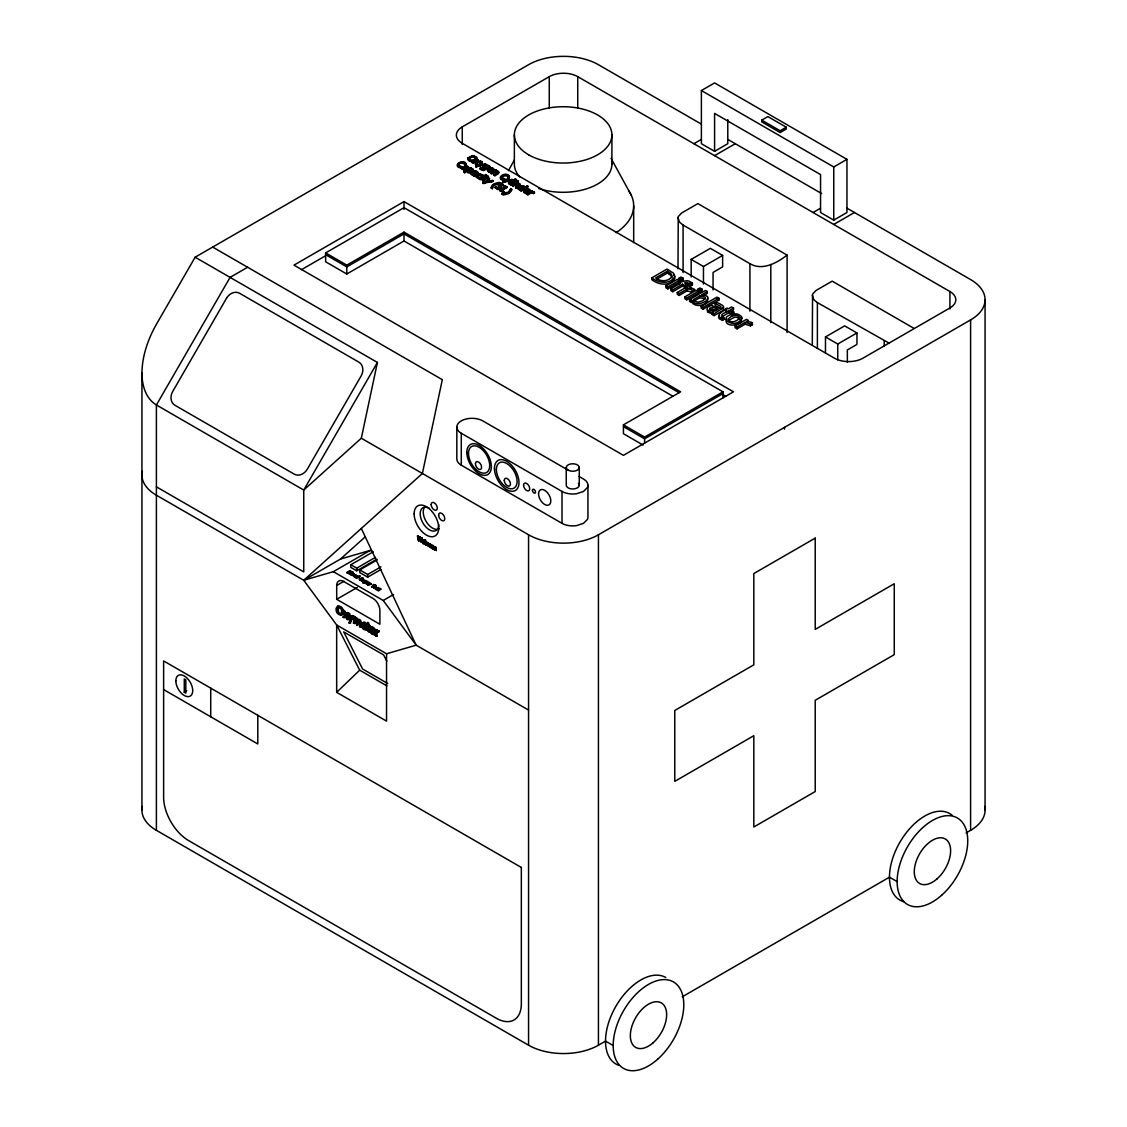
<?xml version="1.0" encoding="UTF-8"?>
<svg xmlns="http://www.w3.org/2000/svg" width="1127" height="1127" viewBox="0 0 1127 1127"><rect width="100%" height="100%" fill="white"/><g stroke="black" fill="none" stroke-linecap="round" stroke-linejoin="round"><path stroke-width="1.5" d="M363.782 582.236L364.387 581.095L366.36 580.87A1.465 0.845 0 0 1 366.979 581.391C368.994 584.744 359.95 582.589 363.796 582.701C366.74 582.476 362.964 583.885 363.162 582.222M363.782 581.715L365.078 582.87L367.472 581.56M141.932 810.158L141.932 372.995C142.171 355.808 148.003 339.142 156.399 324.294L195.14 257.21L528.563 64.704A49.405 28.527 0 0 1 598.437 64.704L701.022 123.928M358.273 576.728C353.258 576.446 360.978 577.545 355.301 576.925M492.288 188.618L493.048 185.659A7.664 4.423 0 0 1 494.668 184.335L500.768 183.715L500.768 182.94L498.176 182.504L493.908 183.898L491.964 185.504L491.259 188.068L492.288 188.618L493.048 186.434A7.664 4.423 0 0 1 494.668 185.11L500.768 183.715M502.135 194.351L504.727 194.774L508.995 193.393L511.39 190.928L511.644 189.223L510.658 188.646L508.897 192.534L502.177 194.323L502.177 193.534L508.235 192.168L510.545 189.477M156.399 486.836L303.741 571.896L303.741 490.048L361.316 438.22L377.418 362.443L195.14 257.21M366.726 629.514C357.484 628.148 364.993 615.187 366.824 626.936L362.471 623.794L363.852 623.569L365.19 626.063L365.937 625.626C362.119 616.314 358.809 631.782 366.726 629.514L366.726 628.359L364.12 627.471A2.127 1.226 60 0 1 363.359 626.274L363.091 624.781L362.598 626.711A2.127 1.226 60 0 0 363.373 627.908L366.726 628.359M362.33 624.414L363.091 623.978C364.204 621.033 366.712 625.767 366.064 627.373L366.824 626.936M373.671 587.885L375.446 586.477L376.855 587.97L374.629 587.449L375.573 586.744L376.967 587.646M374.094 631.134L370.853 629.331L372.037 628.317L373.699 630.979L374.46 630.542L372.516 627.809M370.853 629.331L371.741 628.274M487.357 170.36L488.935 172.403L491.358 172.346L488.555 170.501A1.902 1.099 0 0 1 488.456 169.768C497.359 173.713 494.161 164.627 487.963 168.867C485.554 172.177 495.641 173.023 488.555 171.276A1.902 1.099 0 0 1 488.456 170.543L489.259 169.022M424.287 543.256L422.498 541.481L424.752 542.341L422.498 541.087L424.301 541.693L423.019 540.115A1.578 0.916 60 0 0 422.386 540.171C425.865 547.116 420.653 542.904 422.766 539.946A1.578 0.916 60 0 1 423.4 539.889L424.752 542.059M422.498 541.087L423.47 540.354L424.372 542.566M337.128 607.664L338.396 605.692L341.566 607.185A3.902 2.254 60 0 1 342.932 609.411C346.848 619.371 333.183 613.187 338.213 607.256C344.932 608.045 339.931 620.273 337.297 610.566M425.668 541.58C425.175 536.072 423.301 546.651 426.978 544.961C427.964 544.087 427.443 542.031 426.245 541.538C425.034 540.326 429.162 547.046 425.288 544.031M425.259 544.58L425.203 539.777M678.003 268.79L678.243 216.666L681.61 213.003L697.881 203.607L787.097 255.111L787.097 332.55M812.299 344.566L812.553 294.203L815.906 290.541L832.177 281.144L913.828 328.281M370.727 628.401C371.868 624.541 376.348 629.331 375.347 631.853L370.853 630.134L371.6 629.697L371.868 631.19A2.127 1.226 60 0 0 372.643 632.388L375.235 633.275L375.235 634.431C365.585 636.093 371.868 619.244 374.587 632.289M417.497 535.945L418.709 540.101L418.371 536.015L417.497 535.945L418.413 540.636L420.033 537.678L421.315 541.862C423.597 530.282 418.526 548.624 421.737 537.959M418.948 540.932L420.033 537.678M418.709 540.101L419.808 536.846L421.019 541.03M419.089 539.875L419.808 536.846M377.756 590.478C379.503 587.364 382.109 589.689 379.799 589.421L378.728 588.674A1.705 0.986 0 0 0 378.433 588.224C377.235 589.985 370.544 587.378 376.939 587.421M519.251 185.391L519.11 184.913A1.958 1.127 0 0 0 518.068 184.476L512.588 185.969L517.42 182.405L518.237 182.87L517.702 183.955L518.237 182.87M419.667 537.903L420.935 542.087L422.216 538.227M491.259 188.068L493.908 184.673L500.768 182.94M363.007 580.983C360.076 582.152 366.007 577.573 361.922 580.56C367.472 580.335 362.316 580.701 362.809 581.912M511.644 189.223L508.319 192.971L502.177 193.534M354.061 574.108L352.554 575.488L350.765 574.446L353.822 574.009L352.258 575.15L351.427 574.08L353.498 573.868L351.328 574.573L353.413 574.15L352.399 575.193L350.807 574.474M356.357 575.432C352.681 580.095 353.061 571.558 356.357 575.812M476.256 161.443L477.031 159.076L478.031 159.654L477.383 162.161L480.398 161.795L482.271 162.88L480.003 165.711L482.271 162.105L480.398 161.02L477.383 161.372L476.482 165.12L475.481 164.542L476.143 162.034L472.185 161.865L472.185 162.64L476.143 162.823L476.256 161.443L472.185 161.865M476.256 162.232L477.031 159.076M476.482 165.12L477.27 161.964L481.314 161.555L481.384 162.373L478.538 166.049L475.664 166.711L478.538 165.26L481.384 161.598M356.301 575.615C352.793 578.644 353.005 573.079 356.343 575.643M709.545 310.728L712.334 309.066L716.293 310.179M477.383 161.372L478.031 159.654M475.481 164.542L476.143 162.823M347.919 613.68L349.877 620.738L348.919 622.78L349.891 623.33L353.54 616.046L351.835 615.934L350.37 619.695L348.905 614.243L346.806 613.032L345.482 614.595L343.059 610.862L343.82 610.425L346.228 614.159L345.482 614.595M351.131 619.258L352.596 615.497M349.891 623.33L353.54 616.046M508.46 170.67L514.349 159.907M350.173 572.262L349.215 573.291L346.947 572.755L349.976 573.418L351.568 571.755L350.018 570.6L346.947 572.375M707.207 309.488L707.601 312.137L712.334 313.743M361.837 579.405C357.668 581.293 359.724 578.447 362.485 577.742C364.796 577.447 359.583 580.588 359.231 578.658M377.418 362.443L303.741 490.048L156.399 404.987C145.524 398.437 141.932 384.941 141.932 372.995M726.549 319.096C722.646 328.436 745.82 325.9 740.805 317.617M485.793 181.799L482.905 183.25L485.793 182.588L488.639 178.122M485.793 182.588L488.639 178.911L488.597 178.108L487.921 179.278L486.427 178.418C481.666 184.222 483.103 178.756 486.427 177.629L486.427 178.418M342.101 613.539C335.536 615.793 338.79 600.536 342.284 610.158M475.171 159.344C474.749 151.539 462.253 163.852 474.185 160.076M487.258 181.461L492.992 180.644L492.992 181.433L487.258 182.25L489.512 178.629L487.103 177.249L487.103 178.024L488.484 177.221L487.681 175.967L486.286 176.77L484.23 175.587L478.905 178.559L476.341 177.348A2.648 1.521 0 0 1 476.172 176.305L479.947 174.347L482.243 175.798L482.3 176.601L479.51 175.178L477.242 176.671A1.676 0.972 0 0 0 477.51 177.348L479.82 178.038L477.51 176.559A1.676 0.972 0 0 1 477.242 175.897L479.257 174.53L483.215 176.08L483.215 175.291L479.863 173.699L476.172 175.516A2.648 1.521 0 0 0 476.341 176.559L478.905 177.784L479.778 177.221M487.258 182.25L489.512 178.629M507.023 180.517L509.277 177.7L508.404 177.193L505.558 180.855L502.67 182.306L512.757 180.489L512.757 179.7L507.023 180.517L507.023 181.306L510.277 180.433M507.023 181.306L509.277 177.7M355.371 577.137L357.963 576.39A1.479 0.859 0 0 1 358.597 576.911L359.978 576.193L358.597 576.911M346.228 614.159L347.567 612.595L349.652 613.806L350.765 617.906M343.82 610.425L345.665 614.638L343.045 617.089L344.073 617.681L345.411 616.103L346.722 619.216L348.595 619.427L346.736 615.187L348.595 613.187L349.849 617.469M344.073 617.681L346.172 615.666L348.595 619.427M728.493 320.392L734.776 317.18A3.663 2.113 0 0 1 737.382 317.518L738.791 318.335A3.649 2.099 0 0 1 739.397 319.307M343.045 617.089L345.665 614.638M347.849 619.864L345.975 615.624L348.68 613.243M721.308 317.25L728.662 312.7L732.184 314.743L733.776 313.827L733.776 311.982L730.254 309.939L733.522 308.051L733.522 309.897L731.338 311.151M336.663 692.33L336.663 624.978L386.547 653.773L386.547 721.125L336.663 692.33L359.682 670.171L336.663 624.978L303.741 580.278L156.399 495.204A49.405 28.527 0 0 1 142.354 471.311M373.22 552.16L370.191 550.413L333.353 571.671L303.741 580.278L422.386 473.481L442.319 379.672L212.679 247.081M303.741 580.278L340.579 559.006L365.444 536.635M719.59 315.785L718.491 317.377L719.364 318.842L722.492 320.336L724.224 319.335C721.224 314.208 719.435 315.321 728.662 310.855L732.184 312.897L733.776 311.982M492.429 170.135L492.584 168.67L489.879 168.67L489.879 169.444L492.865 169.642L492.429 170.924L489.879 168.67M376.221 588.364C375.897 586.125 375.178 586.688 376.15 587.984M467.113 168.219L467.268 167.317L465.085 166.387L465.874 165.106L468.663 167.134L463.789 170.149L464.592 170.614L468.663 167.923L466.663 166.176L465.085 166.387M368.599 583.039C369.177 584.237 368.585 580.94 365.979 583.758C367.543 585.35 365.035 580.616 368.529 583.462M527.366 192.351L524.943 192.407L523.351 190.364L526.337 188.632L529.69 189.364L530.084 190.533L528.605 191.745L525.252 189.815L524.449 190.548A1.902 1.099 0 0 0 524.562 191.28L527.366 193.14C524.59 195.041 521.181 190.04 525.703 189.561M525.252 189.815L524.449 191.336A1.902 1.099 0 0 0 524.562 192.069L527.366 193.14M374.629 587.068L375.629 588.66L373.812 587.857M374.629 587.449L374.403 588.252L375.629 588.294M361.809 580.391L361.415 581.123L362.429 581.321M518.913 185.73L515.574 187.702L519.11 184.138A1.958 1.127 0 0 0 518.068 183.701L512.588 185.194M378.7 589.689C378.996 591.914 376.305 589.675 379.475 588.857M462.267 144.439L462.267 126.872L549.258 76.65A20.145 11.636 0 0 1 577.742 76.65L949.906 291.513L949.906 308.981M247.616 267.254L230.077 277.383L156.399 404.987L156.399 830.331L528.563 1045.194A49.405 28.527 0 0 0 598.437 1045.194L605.523 1041.109L613.187 1045.532M466.367 164.683C465.338 157.47 450.856 165.43 460.788 167.12L461.802 166.542L460.788 167.909C452.829 167.106 460.718 159.851 464.916 163.218C468.311 167.698 461.394 160.386 458.985 164.373C456.801 168.261 465.817 167.345 458.365 165.331C457.971 161.879 465.845 161.076 465.254 165.246M465.254 164.457L466.367 163.908M404.015 201.62L293.978 265.141L623.428 455.35L733.452 391.816L404.015 201.62L404.015 209.439M463.789 169.36L463.789 170.149M464.972 168.67L466.31 167.895L466.31 168.684L462.732 168.275L463.986 169.36L464.972 168.67L462.732 167.5L466.31 167.895M464.296 169.064L462.084 168.529A2.071 1.197 0 0 1 461.464 167.684L461.521 167.458A2.339 1.352 0 0 1 462.14 166.796L467.494 167.12L465.085 165.613M463.958 171.515L466.789 170.825L464.761 172.769L463.958 171.515L470.565 167.698L471.382 168.162L470.875 169.247L471.382 168.162M463.958 172.304L469.241 169.247M467.451 170.431L470.198 168.853C477.609 171.107 464.986 171.234 467.79 171.656C470.607 174.15 476.89 168.529 470.875 168.458M673.03 396.295L404.015 240.981L346.806 274.002L325.633 261.774L325.633 252.913L404.015 207.664L722.985 391.816L722.985 397.845M467.451 171.219L470.198 169.642C475.509 169.811 468.888 174.248 467.099 171.29L466.789 170.825M301.515 269.649L325.633 255.73M477.073 173.121L474.594 171.093L476.214 170.91L478.214 172.656L473.34 175.657L474.143 176.122L477.834 173.952L477.115 172.121M490.09 167.402L489.062 166.261L490.09 167.402L483.455 170.6L480.581 169.543L480.032 168.261C481.511 167.134 483.201 170.797 485.075 168.571C485.089 170.966 480.553 170.008 480.891 167.782M474.594 171.882L476.214 171.684M480.032 169.05L480.933 168.585M473.34 174.882L473.34 175.657M475.214 173.192L472.213 172.854L474.523 174.192L475.862 173.417L471.692 173.093A2.339 1.352 0 0 0 471.072 173.755L471.016 173.981A2.071 1.197 0 0 0 471.635 174.826L473.847 175.361M488.047 166.204C483.229 163.302 482.426 171.698 488.4 166.641L487.258 165.81M490.09 166.613L484.018 169.768L480.032 168.261M482.3 175.826L483.215 175.291M486.751 175.911L484.976 175.868L485.822 174.6L486.751 175.911L480.201 179.63L479.398 179.151L485.033 176.051L485.61 177.939L486.751 175.136M479.398 179.151L484.23 176.361L489.512 179.418M489.259 169.811C492.95 175.15 496.472 167.979 490.978 168.571M491.09 173.558L496.57 171.29A1.958 1.127 0 0 1 497.613 171.727L494.077 175.291L497.613 172.501A1.958 1.127 0 0 0 496.57 172.065L491.09 173.558L495.922 169.98L496.739 170.459L496.204 171.543L496.739 170.459M485.061 177.629L485.737 177.235L482.102 179.616L484.54 180.447M485.61 177.939L482.159 180.179L483.244 181.447L484.54 181.236M488.484 177.221L486.286 177.559L486.286 176.77M487.103 177.249L488.484 176.446M494.077 174.502L494.894 174.967L498.909 172.389L498.345 171.219L496.204 170.769M494.077 175.291L494.894 175.756L498.43 173.685L498.655 172.22M325.633 252.913L346.806 265.141L404.015 232.12L680.638 391.816L623.428 424.851L623.428 433.712L643.094 445.066M508.376 177.784L509.404 177.193C508.39 169.966 493.894 177.925 503.825 179.63L504.854 179.038L501.261 177.178L503.882 175.15L507.22 175.361L508.404 177.967M508.376 176.995L509.404 176.404M509.404 177.193C506.671 171.149 494.584 178.968 503.825 180.405L504.783 178.996M491.259 187.279L492.288 187.829M498.275 185.673L501.67 187.857A2.268 1.31 0 0 1 501.261 188.801L497.514 189.575L495.119 187.181C496.246 187.167 501.797 189.66 499.965 185.659L501.67 184.673L504.375 187.012L505.135 186.575L501.6 183.757L498.275 186.448C504.121 187.927 495.584 191.012 496.035 186.659M495.119 187.97L496.091 187.476M499.965 186.448L501.67 185.448M508.559 182.856L515.293 178.968L516.11 179.447L509.376 184.11L508.559 182.856L509.376 183.335L516.11 179.447M508.559 183.645L515.293 179.756L516.11 180.221M505.135 185.8L504.375 187.012M501.459 190.238L504.332 191.9L503.572 193.126L499.839 190.181L506.291 186.462L507.136 186.955L501.459 191.012L507.136 186.955M510.587 184.025L515.419 181.236L516.236 181.715L511.39 185.279L510.587 184.025L511.39 185.279M516.166 180.743L517.941 180.785L517.096 182.053L516.166 180.743L517.941 180.785M499.839 190.97L506.291 187.237L507.136 187.744M516.166 181.517L517.941 181.574M510.587 184.814L516.236 181.715M512.588 185.969L516.222 183.884M499.839 190.181L504.332 191.9M515.574 186.913L516.391 187.378L520.406 184.8L519.843 183.645L517.702 183.18M515.574 187.702L516.391 188.167L519.927 186.096L520.153 184.631M520.435 189.716L520.435 190.505L527.985 186.307L521.252 190.97L520.435 190.505M521.618 189.04C529.789 184.518 514.025 186.547 521.618 189.829C515.786 188.871 524.464 186.321 524.407 187.434M520.928 190.224L518.519 189.505A2.198 1.268 0 0 1 518.209 188.632L522.111 186.504A2.677 1.55 0 0 1 523.759 186.744A3.099 1.789 0 0 1 525.083 187.829L527.168 185.828L527.985 186.307M701.388 90.54L714.588 82.919L846.955 159.344L846.955 212.51L833.755 220.131L820.555 212.51L820.555 174.586L714.588 113.404L714.588 151.328L701.388 143.707L701.388 90.54L833.755 166.965L846.955 159.344M525.252 190.59C527.126 195.14 532.86 190.449 528.225 189.463M527.098 194.351L531.93 191.562L533.804 191.9A2.24 1.296 0 0 1 534.466 192.266L533.62 193.534L531.338 192.83L527.915 194.816L527.098 194.351L531.93 190.773L532.747 192.027L532.029 192.435L531.93 190.773M527.098 193.562L527.915 194.027L531.338 192.055L534.466 192.266M532.747 191.238L532.029 191.66L532.747 192.027M693.908 143.707L701.29 139.452M761.739 120.138L767.867 116.588L786.294 127.224L786.294 128.999L780.152 132.535L761.739 121.899L761.739 120.138L780.152 130.76L786.294 127.224M714.588 151.328L727.788 143.707L727.788 119.575M714.588 155.653L735.283 143.707M651.843 277.82L667.029 269.057L673.523 273.185L674.89 276.284C670.861 284.877 658.098 283.159 651.843 277.82L651.843 279.665C658.098 285.004 670.861 286.723 674.89 278.13L674.707 276.721M667.311 271.227L655.604 277.989C660.366 281.82 669.156 281.989 672.115 276.016L670.917 273.551L667.311 271.227L667.311 273.072L657.069 278.989M691.175 276.946L691.175 259.407L710.362 248.334L722.632 255.42L722.632 266.888L713.053 272.424L713.053 289.935M679.201 282.313L667.804 288.878L665.888 287.779L665.888 285.934L677.285 279.355L679.201 280.468L679.327 284.215M679.06 278.186L681.046 277.031L683.216 278.299L683.216 280.13L681.229 281.285L679.06 280.017L679.06 278.186L681.229 279.44L683.216 278.299M665.888 285.934L667.804 287.033L679.201 280.468M691.175 259.407L703.459 266.493L722.632 255.42M692.401 283.018C690.442 284.398 679.961 280.214 687.245 285.103L687.245 286.948L685.653 287.864L682.539 286.075L672.749 291.724L670.833 290.625L670.833 288.78L680.623 283.116L679.327 282.37L685.681 280.848A4.381 2.522 0 0 1 688.71 280.989L692.401 283.018L692.401 284.849C690.217 287.568 688.456 282.68 685.794 284.272M670.833 288.78L672.749 289.878L682.539 284.229L685.653 286.019L687.245 285.103M813.074 212.51L820.456 208.241M677.271 292.499L679.187 293.598L687.273 288.935C693.795 288.921 694.838 294.119 687.273 290.78L679.187 295.443L677.271 294.344L677.271 292.499L688.653 285.92L690.569 287.033L690.569 288.878M690.569 287.033L688.879 288.005C691.034 287.019 696.824 290.062 693.922 290.808M692.626 290.597L694.626 289.442M697.993 289.118L699.98 287.963L702.163 289.23L702.163 291.076L700.177 292.217L697.993 290.963L697.993 289.118L700.177 290.372L702.163 289.23M684.836 296.866L696.218 290.287L698.134 291.4L698.134 293.245L686.752 299.81L684.836 298.711L684.836 296.866L686.752 297.965L698.134 291.4M689.569 299.599L692.006 300.402L692.006 302.233L689.569 301.444L689.569 299.599L705.417 290.442L707.333 291.541L707.333 293.386L703.093 295.837M700.064 295.753L693.542 299.514L696.162 301.712A3.79 2.184 0 0 0 698.74 302.078L702.868 300.655L705.333 298.514A2.874 1.662 0 0 0 704.967 297.162L700.064 295.753L700.064 297.584L693.542 301.36M707.333 291.541L701.67 294.823C718.772 296.316 696.289 309.77 692.006 300.402M833.755 224.456L854.435 212.51M678.003 217.75L679.539 222.174L683.075 225.062L749.92 263.662C762.472 271.142 776.996 262.845 787.097 255.111M701.149 306.276L716.997 297.119L718.913 298.232L718.913 300.078L703.065 309.235L701.149 308.122L701.149 306.276L703.065 307.389L718.913 298.232M721.041 308.544L715.194 305.628L715.194 303.783L717.138 302.656L718.998 303.332L722.928 305.614L723.731 307.446L714.138 313.785L712.236 312.686L712.236 314.532L714.138 315.63L721.928 311.137L723.731 309.291L722.928 307.46M712.236 312.686L713.447 311.982C706.643 313.588 704.403 304.91 712.278 305.713C718.688 309.037 726.619 307.981 715.194 303.783M712.236 314.532L713.447 313.827M726.746 311.601L725.45 310.855L725.45 309.009L727.042 308.094L728.338 308.84L731.606 306.953L733.522 308.051M725.45 309.009L726.746 309.756C722.125 310.263 714.222 316.926 722.492 318.49L724.224 317.504M735.142 325.914L746.525 319.335L748.455 320.448L746.75 321.42L751.794 322.378L752.512 324.703L750.512 325.858L745.144 324.196L737.058 328.859L735.142 327.76L735.142 325.914L737.058 327.013L745.144 322.35L750.512 324.012L752.512 322.857M376.869 559.189L356.724 570.811L350.807 567.402L350.807 564.74L372.91 551.976M346.947 572.755L350.088 571.037M347.708 572.784C353.174 570.91 346.285 575.446 349.3 572.023M348.835 572.122L350.948 572.15L349.187 571.924L350.948 571.769L350.018 570.966M350.807 564.74L356.724 568.149L375.432 557.358M349.412 573.812C358.456 569.853 347.651 574.291 349.807 574.404M349.412 574.178L353.033 572.164M380.954 569.487L367.698 577.151L359.795 572.586L359.795 569.924L377.066 559.964M336.705 585.476A9.791 5.649 60 0 1 343.636 581.476L372.967 598.409A9.791 5.649 60 0 1 379.884 610.411L379.884 624.245L336.705 599.31L336.705 585.476L344.073 581.222M419.427 537.058L420.301 537.128M418.413 540.636L419.329 540.721M356.766 578.419L356.371 577.827L359.978 576.559M356.371 578.193L355.371 576.77L357.963 576.024A1.479 0.859 0 0 1 358.597 576.545M359.978 576.193L356.371 577.827M425.668 540.03L424.823 539.988M363.697 579.377L360.57 580.363L359.259 579.053M359.795 569.924L367.698 574.488L380.954 566.839M425.668 542.031C425.569 547.807 428.626 541.129 425.288 542.242C426.879 541.58 427.189 545.637 425.583 544.341M424.315 543.848L422.498 541.481M424.823 544.327L425.668 543.806M362.429 581.687L365.12 580.208M429.81 544.411L428.288 542.946L427.584 545.355A1.479 0.859 60 0 0 428.119 546.201C432.261 547.976 425.541 544.637 428.373 543.214A2.099 1.212 60 0 1 429.063 543.665L429.81 543.82M431.345 547.764L429.725 546.651L429.922 545.623L431.345 546.046L430.26 543.975L432.106 545.468L431.81 548.356L430.063 545.707L431.726 545.834L431.81 548.356M429.88 544.735L431.331 544.947L431.345 546.046M367.472 581.926L366.979 581.757A1.465 0.845 0 0 0 366.36 581.236L364.345 581.729L365.387 582.307L366.655 581.574L363.838 581.941L365.078 582.49M336.705 599.31L357.344 587.406M365.078 582.87L362.655 582.349M367.613 582.152C371.361 581.278 367.332 586.237 367.261 583.814M367.613 582.532L369.29 583.025L367.008 584.335M432.895 548.99L432.824 545.398L434.275 546.863L434.43 549.877L434.797 547.328L435.755 547.623M431.345 546.468L430.12 546.454L431.402 547.187M368.219 583.265C365.838 582.701 366.557 583.532 367.585 584.011M432.444 545.609L433.275 545.651M432.895 545.877L435.614 547.497L436.332 550.539L435.853 547.13L432.895 546.665M370.642 583.772C373.868 583.42 362.922 587.829 370.262 583.166M431.345 548.102L432.176 548.145M367.937 584.871L370.642 583.392M184.279 692.246L185.814 693.133L185.814 679.835L184.279 678.947L184.279 692.246L186.73 690.823M432.444 548.722L433.275 548.764M373.234 584.42L376.08 586.012L374.671 585.617C367.599 590.224 375.249 581.588 376.08 586.012M433.205 546.567L433.965 549.61L434.811 549.652M371.544 586.956L374.671 585.617M434.416 547.553L436.332 550.539M375.502 589.083C377.052 590.351 377.348 588.379 378.433 588.604A1.705 0.986 0 0 1 378.714 589.027C378.292 586.026 376.474 592.464 375.981 588.576M379.729 588.632L380.785 588.477M379.799 589.421L378.869 590.759M377.911 590.294L378.897 590.393M623.428 424.851L644.602 437.079L722.985 391.816M344.172 611.51L344.932 611.073M722.985 393.591L644.602 438.84L623.428 426.626M346.806 613.032L347.567 612.595M825.471 352.723L825.471 336.945L844.658 325.872L856.943 332.958L856.943 344.425L847.349 349.962L847.349 362.218M345.975 615.624L346.736 615.187M348.905 614.243L349.652 613.806M346.722 619.216L347.482 618.779M357.146 619.385L355.132 618.54L355.132 623.203L353.469 623.104L354.23 616.441L355.132 616.962L354.385 618.089L360.048 621.033M333.353 571.671L383.236 600.48L393.562 594.521M355.132 616.962L353.469 616.878M355.132 618.54L354.385 618.977L356.273 619.554L356.541 624.879L357.442 625.4L358.175 620.315L357.442 625.4M348.919 622.78L350.638 622.893M357.273 619.977C361.161 617.033 362.218 624.541 361.26 626.739L359.598 626.64L359.443 621.583L358.09 620.568M353.469 623.104L355.132 623.203M825.471 336.945L837.755 344.031L856.943 332.958M359.598 626.64L361.26 626.739M367.05 624.71L367.796 622.484L370.389 626.64L367.951 626.105C366.007 629.81 369.6 631.19 370.389 631.937C367.05 633.36 366.374 627.64 367.05 625.584L366.43 624.358L367.796 624.273L366.43 625.231M367.05 622.921L368.712 623.02M367.05 625.584L368.712 624.809M367.951 626.105L368.712 625.668L368.938 630.148L370.332 630.965M370.389 625.767L369.628 627.077M375.502 629.599L377.165 629.683L376.418 631.05L375.502 629.599L375.502 635.825L377.165 635.91C373.741 631.247 382.504 631.247 377.165 630.613M376.418 630.12L377.165 629.683M376.418 636.346L377.165 631.486M374.432 633.684L375.192 633.247L371.882 632.825A2.127 1.226 60 0 1 371.107 631.627L370.853 630.134M376.418 631.05L377.644 630.881A2.508 1.451 60 0 1 378.362 631.289L379.123 630.852M376.418 631.923L379.123 631.937M375.502 635.825L377.165 635.91M361.316 438.22L528.563 534.776A49.405 28.527 0 0 0 598.437 534.776L970.601 319.913A49.405 28.527 0 0 0 970.601 279.566L847.053 208.241M682.215 996.832L889.471 877.172L897.134 881.61M966.078 832.938L970.601 830.331A49.405 28.527 0 0 0 984.646 806.439M355.132 617.652L356.611 617.652L358.034 619.54M375.953 588.843C377.489 591.027 377.235 585.223 379.475 588.491M525.886 189.449L528.253 189.308L529.126 190.026L528.436 190.928L525.886 189.449L525.886 190.238L527.929 189.984L529.126 190.984M484.892 165.908L482.384 168.036L485.075 169.346M429.781 545.989C427.851 546.665 427.823 541.946 429.401 544.609M340.579 559.006L370.191 550.413M386.547 653.773L416.159 645.179L528.563 710.08M357.428 620.752L360.091 620.892L360.513 627.175M480.003 164.922L485.751 164.105L485.751 164.894L475.664 166.711M480.003 165.711L483.272 164.838M475.664 165.923L485.751 164.105M482.905 182.461L492.992 180.644M482.905 183.25L492.992 181.433M502.67 181.517L512.757 179.7M502.67 182.306L505.558 181.644M477.27 162.739L481.314 162.33M504.854 179.813C495.993 178.982 507.883 172.163 509.277 178.475M429.81 546.595L428.499 545.989A1.479 0.859 60 0 1 427.964 545.144L428.063 543.778L429.472 543.989M532.029 192.435L534.466 193.055M370.304 583.969L371.473 584.251M520.928 189.435L518.519 188.716A2.198 1.268 0 0 1 518.209 187.843L522.111 185.73A2.677 1.55 0 0 1 523.759 185.955A3.099 1.789 0 0 1 525.083 187.04M356.611 577.686C354.568 577.644 357.752 575.658 358.273 577.094M496.204 171.543L497.909 171.811M517.702 183.955L519.406 184.222M362.683 581.166C360.429 581.138 360.908 575.784 363.443 578.884M470.875 169.247C477.665 169.656 468.804 175.756 466.789 171.6M464.296 169.853L462.084 169.318A2.071 1.197 0 0 1 461.464 168.472L461.521 168.233A2.339 1.352 0 0 1 462.14 167.585L466.958 168.303L466.958 167.529M473.847 174.572L471.635 174.051A2.071 1.197 0 0 1 471.016 173.206L471.072 172.966A2.339 1.352 0 0 1 471.692 172.318L477.045 172.628L474.636 171.121M485.075 168.571C478.482 168.008 487.089 162.175 489.062 166.261M700.064 297.584L704.967 299.007M485.258 168.909L485.751 168.177M375.235 634.431L372.248 633.008L370.853 630.557M350.187 572.629L351.568 572.122L350.483 571.262M723.252 319.04L724.224 319.335M889.245 343.242L817.385 302.599L813.835 299.712L812.299 295.288M429.88 544.2L431.782 545.947M475.059 173.812L472.199 174.051L474.523 174.967L474.523 174.192M750.948 323.843L752.512 324.703M499.965 185.659L501.67 187.068A2.268 1.31 0 0 1 501.261 188.026L498.092 188.899L495.119 187.181M727.887 139.452L821.639 193.562M527.985 187.082L527.168 185.828M477.031 159.865L478.031 160.443M484.906 164.401L485.751 164.894M512.757 180.489L511.912 179.221M516.236 182.489L515.419 181.236M716.997 298.965L718.913 300.078M667.311 273.072L670.917 275.397L672.115 277.862M475.481 163.767L476.482 164.345M491.09 172.783L491.907 174.023M511.644 189.998L510.658 188.646M505.135 186.575L501.6 183.757M484.976 175.079L485.906 175.615M471.382 168.951L470.565 167.698M501.459 191.012L504.332 192.675M722.83 394.549L725.873 396.295M679.116 392.717L404.015 233.881L346.806 266.916L325.633 254.688M566.966 469.48L482.765 420.878A15.2 8.777 0 0 0 461.281 420.878A15.2 8.777 0 0 0 461.281 433.275L461.281 465.183L562.007 523.337A15.2 8.777 0 0 0 576.686 525.605L583.504 523.337L587.435 519.406A15.2 8.777 0 0 0 587.942 517.138L587.942 485.23M578.982 476.425L583.504 479.031A15.2 8.777 0 0 1 587.435 487.498L583.504 491.428L576.686 493.711A15.2 8.777 0 0 1 562.007 491.428L461.281 433.275M422.879 540.861L424.301 541.693M379.151 588.674L380.841 589.646M374.925 586.899L376.15 587.604M351.835 615.934L352.793 616.483M366.43 624.358L370.389 626.64M363.091 623.978L365.937 625.626M371.6 628.894L374.46 630.542M362.33 625.217L366.064 627.373M365.923 628.767L365.965 629.951M343.791 616.652L344.82 617.244M387.744 683.525L362.598 669.001L343.693 631.895L383.631 654.942L386.772 661.126M359.682 670.171L386.885 685.878M163.626 689.583L257.801 743.961L257.801 715.307M370.966 584.04L369.98 584.152M484.018 168.515C482.483 166.726 487.667 165.289 488.4 167.43L488.4 166.641M691.598 284.243L692.401 284.849M369.022 631.303L367.909 629.57L367.796 625.147M673.523 275.016L674.27 275.89M707.488 298.387C709.601 305.037 695.035 308.333 692.006 302.233M383.236 600.48L416.159 645.179L361.316 528.45M361.823 579.574L361.274 578.376L362.922 579.151M611.088 158.372L631.275 195.239M354.047 574.319L352.258 573.277L350.765 574.812M343.059 610.862L344.918 615.074M417.878 535.734L418.793 540.411M435.811 547.75L435.881 550.272M360.203 621.146L360.358 622.611M419.92 537.34L420.653 541.256M985.068 299.74L985.068 810.158M970.601 319.913L970.601 830.331M884.216 341.199L884.216 346.468M837.755 344.031L837.755 359.809M833.755 166.965L833.755 220.131M817.385 302.599L817.385 348.356M784.519 427.344L784.519 429.119M780.152 130.76L780.152 132.535M770.812 264.507L770.812 322.576M750.512 324.012L750.512 325.858M749.92 263.662L749.92 311.165M745.144 322.35L745.144 324.196M737.058 327.013L737.058 328.859M732.184 312.897L732.184 314.743M728.662 310.855L728.662 312.7M722.492 318.49L722.492 320.336M714.138 313.785L714.138 315.63M703.459 266.493L703.459 284.032M703.065 307.389L703.065 309.235M700.177 290.372L700.177 292.217M691.358 300.627L691.358 302.473M690.64 284.018L690.64 285.864M687.273 288.935L687.273 290.78M686.949 282.215L686.949 284.06M686.752 297.965L686.752 299.81M685.653 286.019L685.653 287.864M683.075 225.062L683.075 272.579M682.539 284.229L682.539 286.075M681.229 279.44L681.229 281.285M679.187 293.598L679.187 295.443M672.749 289.878L672.749 291.724M667.804 287.033L667.804 288.878M644.602 437.079L644.602 443.094M633.684 205.776L633.684 242.629M611.905 134.888L611.905 164.133M598.437 534.776L598.437 1045.194M579.264 467.508L579.264 485.23M577.742 76.65L577.742 108.291M566.247 467.508L566.247 485.23A6.508 3.761 0 0 0 574.446 488.864A6.508 3.761 0 0 0 578.39 483.356M562.007 491.428L562.007 523.337M549.258 76.65L549.258 108.291M533.62 192.759L533.62 193.534M531.338 192.055L531.338 192.83M528.605 191.745L528.605 192.52M528.563 534.776L528.563 1045.194M527.915 194.027L527.915 194.816M526.478 192.872L526.478 193.647M521.252 190.195L521.252 190.97M517.42 182.405L517.42 183.18M517.011 180.25L517.011 181.038M517.096 181.278L517.096 182.053M517.011 183.574L517.011 184.363M516.391 187.378L516.391 188.167M515.293 178.968L515.293 179.756M514.363 134.888L514.363 164.133A48.771 28.161 0 0 0 519.688 176.925M513.405 185.659L513.405 186.448M509.376 183.335L509.376 184.11M506.291 186.462L506.291 187.237M503.825 179.63L503.825 180.405M503.572 192.337L503.572 193.126M503.544 182.025L503.544 182.799M503.121 194.14L503.121 194.915M500.726 182.968L500.726 183.743M499.768 182.363L499.768 183.152M495.922 169.98L495.922 170.769M495.514 171.163L495.514 171.952M494.894 174.967L494.894 175.756M492.598 170.952L492.598 171.741M492.147 180.151L492.147 180.94M492.245 187.857L492.245 188.632M490.47 172.079L490.47 172.868M489.315 166.176L489.315 166.951M487.681 175.967L487.681 176.756M485.822 174.6L485.822 175.375M484.23 175.587L484.23 176.361M483.807 180.869L483.807 181.658M483.779 182.968L483.779 183.743M482.271 162.105L482.271 162.88M480.398 161.02L480.398 161.795M480.201 178.841L480.201 179.63M478.905 177.784L478.905 178.559M478.538 165.26L478.538 166.049M476.538 166.43L476.538 167.219M475.425 170.614L475.425 171.403M474.143 175.347L474.143 176.122M473.101 162.387L473.101 163.176M470.198 168.853L470.198 169.642M465.874 165.106L465.874 165.894M465.324 164.5L465.324 165.289M464.592 169.825L464.592 170.614M464.761 171.994L464.761 172.769M460.788 167.12L460.788 167.909M456.829 427.077L456.829 458.985A15.2 8.777 0 0 0 461.281 465.183M432.824 545.398L432.824 548.511M404.015 232.12L404.015 240.981M378.362 631.289L378.362 632.374M374.488 633.712L374.488 634.867M369.628 631.43L369.628 632.374M367.951 623.456L367.951 625.246M367.698 574.488L367.698 577.151M367.796 622.484L367.796 624.273M367.585 583.631L367.402 584.561M367.191 623.921L367.191 624.795M366.655 581.574L364.345 582.11L365.387 582.307M356.724 568.149L356.724 570.811M354.23 616.441L354.385 623.64M350.018 570.6L350.088 571.403M346.806 265.141L346.806 274.002M210.721 688.118L210.721 716.772M618.596 1065.226A49.926 28.823 -60 0 1 614.595 1008.595A49.926 28.823 -60 0 1 665.789 977.489M156.399 830.331A49.405 28.527 0 0 1 142.354 806.439M904.023 901.755A49.926 28.823 -60 0 1 899.163 843.517A49.926 28.823 -60 0 1 952.202 815.3M949.906 291.513A20.145 11.636 0 0 1 949.906 307.967L862.93 358.189A20.145 11.636 0 0 1 834.431 358.189L462.267 143.326A20.145 11.636 0 0 1 462.267 126.872M628.81 190.9A70.55 40.727 0 0 1 616.159 232.641M611.637 161.189A48.771 28.161 0 0 1 589.703 187.744A48.771 28.161 0 0 1 538.748 188.519M439.136 528.774A13.158 7.607 60 0 1 426.879 522.632A13.158 7.607 60 0 1 424.485 507.347M438.783 524.52A13.158 7.607 60 0 1 429.486 529.887A13.158 7.607 60 0 1 420.174 513.771A13.158 7.607 60 0 1 429.486 508.39M468.86 158.456C476.115 165.246 477.876 150.342 468.86 158.456M355.85 575.672L353.61 576.221L355.85 575.672M355.85 575.305L353.61 575.841L355.85 575.305M336.367 608.101C334.141 614.807 345.721 618.948 342.171 609.848A3.902 2.254 60 0 0 340.819 607.622L337.635 606.129L336.367 608.101M728.239 319.11C729.535 323.942 737.65 321.463 739.368 317.983A3.649 2.099 0 0 0 738.791 316.49L737.382 315.673A3.663 2.113 0 0 0 734.776 315.335L730.676 316.757L728.239 319.11M741.918 318.124C736.156 330.676 714.011 317.053 734.536 313.87A6.424 3.705 0 0 1 738.622 314.518L741.481 316.518L741.918 318.124M467.818 157.935C467.818 162.049 474.974 161.316 476.636 158.386A3.494 2.015 0 0 0 476.538 157.047L472.636 155.54L467.818 157.935M467.818 158.71C467.818 162.837 474.974 162.105 476.636 159.175A3.494 2.015 0 0 0 476.538 157.822L472.636 156.315L467.818 158.71M709.756 308.291L709.855 309.488L712.701 310.827L715.039 311.066L718.195 309.235L713.321 307.305L709.756 308.291M226.541 298.218L172.685 391.506A10.805 8.819 -60 0 0 174.924 405.269L294.246 474.157A10.805 8.819 -60 0 0 307.277 469.212L361.147 375.925A10.805 8.819 -60 0 0 358.907 362.161L239.586 293.274A10.805 8.819 -60 0 0 226.541 298.218M815.215 538.114L753.822 573.558L753.822 664.831L674.777 710.461L674.777 781.363L753.822 735.72L753.822 826.993L815.215 791.548L815.215 700.276L894.26 654.646L894.26 583.744L815.215 629.387L815.215 538.114M521.336 867.452L163.626 660.943L163.626 797.254A35.402 20.441 60 0 0 188.66 840.615L496.303 1018.23A35.402 20.441 60 0 0 521.336 1003.777L521.336 867.452M528.648 154.793A48.771 28.161 0 0 0 610.242 142.171A48.771 28.161 0 0 0 550.511 107.685A48.771 28.161 0 0 0 528.648 154.793M414.13 513.827A17.37 10.03 60 0 0 432.557 536.734A17.37 10.03 60 0 0 432.557 512.179A17.37 10.03 60 0 0 414.13 513.827M438.628 515.124A4.339 2.508 60 0 0 443.235 520.843A4.339 2.508 60 0 0 443.235 514.701A4.339 2.508 60 0 0 438.628 515.124M431.162 504.586A4.339 2.508 60 0 0 435.769 510.306A4.339 2.508 60 0 0 435.769 504.163A4.339 2.508 60 0 0 431.162 504.586M175.84 680.863A11.932 6.889 60 0 0 188.505 696.613A11.932 6.889 60 0 0 188.505 679.722A11.932 6.889 60 0 0 175.84 680.863M657.633 1059.253A49.926 28.823 -60 0 0 673.453 981.927A49.926 28.823 -60 0 0 614.398 1034.29A49.926 28.823 -60 0 0 657.633 1059.253M653.195 1042.7A25.696 14.834 -60 0 0 661.338 1002.903A25.696 14.834 -60 0 0 630.951 1029.867A25.696 14.834 -60 0 0 653.195 1042.7M941.58 895.317A49.926 28.823 -60 0 0 957.401 817.991A49.926 28.823 -60 0 0 898.346 870.354A49.926 28.823 -60 0 0 941.58 895.317M937.143 878.778A25.696 14.834 -60 0 0 945.285 838.967A25.696 14.834 -60 0 0 914.899 865.93A25.696 14.834 -60 0 0 937.143 878.778M466.817 452.42A17.37 10.03 60 0 0 485.23 475.34A17.37 10.03 60 0 0 485.23 450.786A17.37 10.03 60 0 0 466.817 452.42M494.443 468.381A17.37 10.03 60 0 0 512.855 491.287A17.37 10.03 60 0 0 512.855 466.733A17.37 10.03 60 0 0 494.443 468.381M523.562 485.188A4.339 2.508 60 0 0 528.169 490.921A4.339 2.508 60 0 0 528.169 484.779A4.339 2.508 60 0 0 523.562 485.188M532.437 490.315A2.169 1.254 60 0 0 534.747 493.175A2.169 1.254 60 0 0 534.747 490.104A2.169 1.254 60 0 0 532.437 490.315M538.551 493.837A8.678 5.015 60 0 0 547.75 505.29A8.678 5.015 60 0 0 547.75 493.02A8.678 5.015 60 0 0 538.551 493.837M468.494 453.392A14.989 8.65 60 0 0 484.399 473.171A14.989 8.65 60 0 0 484.399 451.969A14.989 8.65 60 0 0 468.494 453.392M496.373 469.494A14.637 8.453 60 0 0 511.897 488.808A14.637 8.453 60 0 0 511.897 468.099A14.637 8.453 60 0 0 496.373 469.494M568.149 470.17A6.508 3.761 0 0 0 579.039 468.48A6.508 3.761 0 0 0 571.065 463.873A6.508 3.761 0 0 0 568.149 470.17M475.453 463.76A4.339 2.508 60 0 0 480.06 469.494A4.339 2.508 60 0 0 480.06 463.352A4.339 2.508 60 0 0 475.453 463.76M504.29 480.412A4.339 2.508 60 0 0 508.897 486.146A4.339 2.508 60 0 0 508.897 480.003A4.339 2.508 60 0 0 504.29 480.412"/></g></svg>
